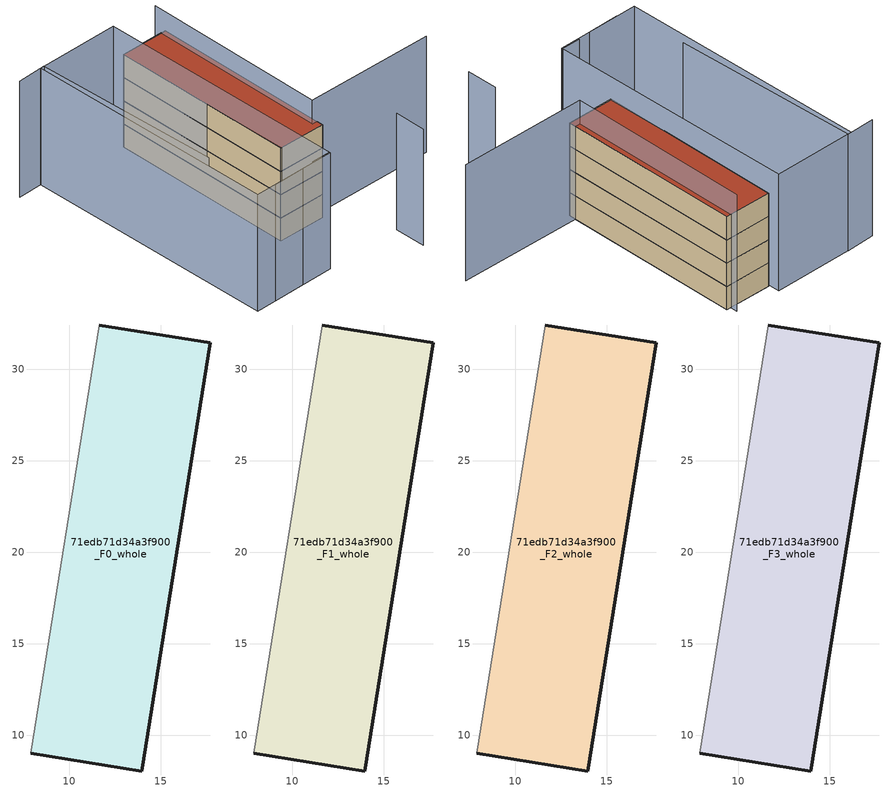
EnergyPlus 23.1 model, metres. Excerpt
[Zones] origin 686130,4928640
71edb71d34a3f900_F0_whole
 floor ground (EU_floor_Construction): 13.95,8.06 17.69,31.46 11.63,32.43 7.89,9.03 z0
 wall outside (EU_wall_Construction): 11.63,32.43 17.69,31.46 13.95,8.06 7.89,9.03 z0:3
 wall adiabatic (EU_wall_Construction): 7.89,9.03 11.63,32.43 z0:3
71edb71d34a3f900_F1_whole
 floor to 71edb71d34a3f900_F0_whole (EU_floor_Construction): 13.95,8.06 17.69,31.46 11.63,32.43 7.88,9.03 z3
 wall outside (EU_wall_Construction): 11.63,32.43 17.69,31.46 13.95,8.06 7.89,9.03 z3:6
 wall adiabatic (EU_wall_Construction): 7.89,9.03 11.63,32.43 z3:6
71edb71d34a3f900_F2_whole
 floor to 71edb71d34a3f900_F1_whole (EU_floor_Construction): 13.95,8.06 17.69,31.46 11.63,32.43 7.88,9.03 z6
 wall outside (EU_wall_Construction): 11.63,32.43 17.69,31.46 13.95,8.06 7.89,9.03 z6:9
 wall adiabatic (EU_wall_Construction): 7.89,9.03 11.63,32.43 z6:9
71edb71d34a3f900_F3_whole
 floor to 71edb71d34a3f900_F2_whole (EU_floor_Construction): 13.95,8.06 17.69,31.46 11.63,32.43 7.88,9.03 z9
 wall outside (EU_wall_Construction): 11.63,32.43 17.69,31.46 13.95,8.06 7.89,9.03 z9:12
 wall adiabatic (EU_wall_Construction): 7.89,9.03 11.63,32.43 z9:12
 roof outside (EU_roof_Construction): 17.69,31.46 13.95,8.06 7.89,9.03 11.63,32.43 z12
shading: 16.27,-3.43 16.86,0.52 / 4.62,2.35 7.02,2.04 / 29.87,6.37 13.43,9.02 / 13.43,9.02 17.21,32.44 / -1.03,2.99 4.61,2.25 / -2.15,35.7 1.49,35.27 / 1.49,35.27 -1.36,11.51 / 11.65,33.75 7,1.88 / 7,1.88 -3.65,3.43 / -3.65,3.43 1,35.3 / 1,35.3 11.65,33.75 z0:15
[Building]
EU S2 Campaign: North Axis=0; Terrain=City; Solar Distribution=FullExterior
[Site:Location]
Bologna: Latitude=44.5; Longitude=11.25; Time Zone=1; Elevation=37
[SizingPeriod:WeatherFileDays]
AnnualSizingPeriod: Begin Month=1; Begin Day of Month=1; End Month=12; End Day of Month=31; Day of Week for Start Day=Monday; Use Weather File Daylight Saving Period=No; Use Weather File Rain and Snow Indicators=No
[MATERIAL]
EU_InternalMass_Material: Roughness=MediumRough; Thickness=0.1; Conductivity=1; Density=1800; Specific Heat=900; Thermal Absorptance=0.9; Solar Absorptance=0.7; Visible Absorptance=0.7
[MATERIAL:NOMASS] Roughness=MediumRough; Thermal Absorptance=0.9; Solar Absorptance=0.7; Visible Absorptance=0.7
Name | Thermal Resistance
EU_wall_NoMass | 0.937881
EU_roof_NoMass | 0.548572
EU_floor_NoMass | 0.71348
[CONSTRUCTION]
EU_wall_Construction: EU_wall_NoMass
EU_roof_Construction: EU_roof_NoMass
EU_floor_Construction: EU_floor_NoMass
EU_InternalMass_Construction: EU_InternalMass_Material
[ZONE] Type=1; Multiplier=1; Ceiling Height=autocalculate; Floor Area=autocalculate; Part of Total Floor Area=Yes
Name | Volume
71edb71d34a3f900_F0_whole | 436.66
71edb71d34a3f900_F1_whole; 71edb71d34a3f900_F2_whole; 71edb71d34a3f900_F3_whole | 436.661
[INTERNALMASS] Construction=EU_InternalMass_Construction; Surface Area=145.554
Name | Zone or ZoneList
71edb71d34a3f900_F0_whole_EU_InternalMass | 71edb71d34a3f900_F0_whole
71edb71d34a3f900_F1_whole_EU_InternalMass | 71edb71d34a3f900_F1_whole
71edb71d34a3f900_F2_whole_EU_InternalMass | 71edb71d34a3f900_F2_whole
71edb71d34a3f900_F3_whole_EU_InternalMass | 71edb71d34a3f900_F3_whole
[OTHEREQUIPMENT] Fuel Type=Electricity; Design Level Calculation Method=Watts/Area; Power per Zone Floor Area=1; Fraction Latent=0; Fraction Radiant=0; Fraction Lost=0; Carbon Dioxide Generation Rate=0; EndUse Subcategory=EU_Step8_InternalGains
Name | Zone or ZoneList or Space or SpaceList | Schedule
EU_Step8_InternalGain_71edb71d34a3f900_F0_whole_f000 | 71edb71d34a3f900_F0_whole | EU_Step8_GainSchedule_71edb71d34a3f900_F0_whole_f000
EU_Step8_InternalGain_71edb71d34a3f900_F1_whole_f000 | 71edb71d34a3f900_F1_whole | EU_Step8_GainSchedule_71edb71d34a3f900_F1_whole_f000
EU_Step8_InternalGain_71edb71d34a3f900_F2_whole_f000 | 71edb71d34a3f900_F2_whole | EU_Step8_GainSchedule_71edb71d34a3f900_F2_whole_f000
EU_Step8_InternalGain_71edb71d34a3f900_F3_whole_f000 | 71edb71d34a3f900_F3_whole | EU_Step8_GainSchedule_71edb71d34a3f900_F3_whole_f000
[ZONEVENTILATION:DESIGNFLOWRATE] Schedule=EU_AlwaysOn; Design Flow Rate Calculation Method=AirChanges/Hour; Air Changes per Hour=0.687892; Ventilation Type=Natural; Fan Pressure Rise=0; Fan Total Efficiency=1; Constant Term Coefficient=1; Temperature Term Coefficient=0; Velocity Term Coefficient=0; Velocity Squared Term Coefficient=0; Minimum Indoor Temperature=-100; Maximum Indoor Temperature=100; Delta Temperature=-100; Minimum Outdoor Temperature=-100; Maximum Outdoor Temperature=100; Maximum Wind Speed=40
Name | Zone or ZoneList or Space or SpaceList
EU_ConstantAir_71edb71d34a3f900_F0_whole | 71edb71d34a3f900_F0_whole
EU_ConstantAir_71edb71d34a3f900_F1_whole | 71edb71d34a3f900_F1_whole
EU_ConstantAir_71edb71d34a3f900_F2_whole | 71edb71d34a3f900_F2_whole
EU_ConstantAir_71edb71d34a3f900_F3_whole | 71edb71d34a3f900_F3_whole
[HVACTEMPLATE:THERMOSTAT] Constant Heating Setpoint=20; Constant Cooling Setpoint=50
EU_HeatOnly_71edb71d34a3f900_F0_whole; EU_HeatOnly_71edb71d34a3f900_F1_whole; EU_HeatOnly_71edb71d34a3f900_F2_whole; EU_HeatOnly_71edb71d34a3f900_F3_whole
[HVACTEMPLATE:ZONE:IDEALLOADSAIRSYSTEM] System Availability Schedule=EU_AlwaysOn; Maximum Heating Supply Air Temperature=50; Minimum Cooling Supply Air Temperature=13; Maximum Heating Supply Air Humidity Ratio=0.0156; Minimum Cooling Supply Air Humidity Ratio=0.0077; Heating Limit=NoLimit; Cooling Limit=NoLimit; Heating Availability Schedule=EU_AlwaysOn; Cooling Availability Schedule=EU_CoolingOff; Dehumidification Control Type=ConstantSensibleHeatRatio; Cooling Sensible Heat Ratio=0.7; Dehumidification Setpoint=60; Humidification Control Type=None; Humidification Setpoint=30; Outdoor Air Method=None; Outdoor Air Flow Rate per Person=0.00944; Outdoor Air Flow Rate per Zone Floor Area=0; Outdoor Air Flow Rate per Zone=0; Demand Controlled Ventilation Type=None; Outdoor Air Economizer Type=NoEconomizer; Heat Recovery Type=None; Sensible Heat Recovery Effectiveness=0.7; Latent Heat Recovery Effectiveness=0.65
Name | Template Thermostat
71edb71d34a3f900_F0_whole | EU_HeatOnly_71edb71d34a3f900_F0_whole
71edb71d34a3f900_F1_whole | EU_HeatOnly_71edb71d34a3f900_F1_whole
71edb71d34a3f900_F2_whole | EU_HeatOnly_71edb71d34a3f900_F2_whole
71edb71d34a3f900_F3_whole | EU_HeatOnly_71edb71d34a3f900_F3_whole
[SIZING:ZONE] Zone Cooling Design Supply Air Temperature Input Method=SupplyAirTemperature; Zone Cooling Design Supply Air Temperature=13; Zone Heating Design Supply Air Temperature Input Method=SupplyAirTemperature; Zone Heating Design Supply Air Temperature=50; Zone Cooling Design Supply Air Humidity Ratio=0.008; Zone Heating Design Supply Air Humidity Ratio=0.008; Cooling Design Air Flow Method=DesignDay; Cooling Design Air Flow Rate=0; Cooling Minimum Air Flow per Zone Floor Area=0.000762; Cooling Minimum Air Flow=0; Cooling Minimum Air Flow Fraction=0.2; Heating Design Air Flow Method=DesignDay; Heating Design Air Flow Rate=0; Heating Maximum Air Flow per Zone Floor Area=0.002032; Heating Maximum Air Flow=0.141576; Heating Maximum Air Flow Fraction=0.3; Account for Dedicated Outdoor Air System=No; Dedicated Outdoor Air System Control Strategy=NeutralSupplyAir; Dedicated Outdoor Air Low Setpoint Temperature for Design=autosize; Dedicated Outdoor Air High Setpoint Temperature for Design=autosize; Zone Load Sizing Method=Sensible Load Only No Latent Load; Zone Latent Cooling Design Supply Air Humidity Ratio Input Method=HumidityRatioDifference; Zone Cooling Design Supply Air Humidity Ratio Difference=0.005; Zone Latent Heating Design Supply Air Humidity Ratio Input Method=HumidityRatioDifference; Zone Humidification Design Supply Air Humidity Ratio Difference=0.005
71edb71d34a3f900_F0_whole; 71edb71d34a3f900_F1_whole; 71edb71d34a3f900_F2_whole; 71edb71d34a3f900_F3_whole
[SCHEDULE:CONSTANT]
Name | Hourly Value
EU_AlwaysOn | 1
EU_CoolingOff | 0
[SCHEDULE:FILE] Column Number=1; Rows to Skip at Top=0; Number of Hours of Data=8760; Column Separator=Comma; Interpolate to Timestep=No; Minutes per Item=60; Adjust Schedule for Daylight Savings=Yes
Name | File
EU_Step8_GainSchedule_71edb71d34a3f900_F0_whole_f000 | ../../schedules/71edb71d34a3f900/71edb71d34a3f900_F0_whole_f000_gain.csv
EU_Step8_GainSchedule_71edb71d34a3f900_F1_whole_f000 | ../../schedules/71edb71d34a3f900/71edb71d34a3f900_F1_whole_f000_gain.csv
EU_Step8_GainSchedule_71edb71d34a3f900_F2_whole_f000 | ../../schedules/71edb71d34a3f900/71edb71d34a3f900_F2_whole_f000_gain.csv
EU_Step8_GainSchedule_71edb71d34a3f900_F3_whole_f000 | ../../schedules/71edb71d34a3f900/71edb71d34a3f900_F3_whole_f000_gain.csv
